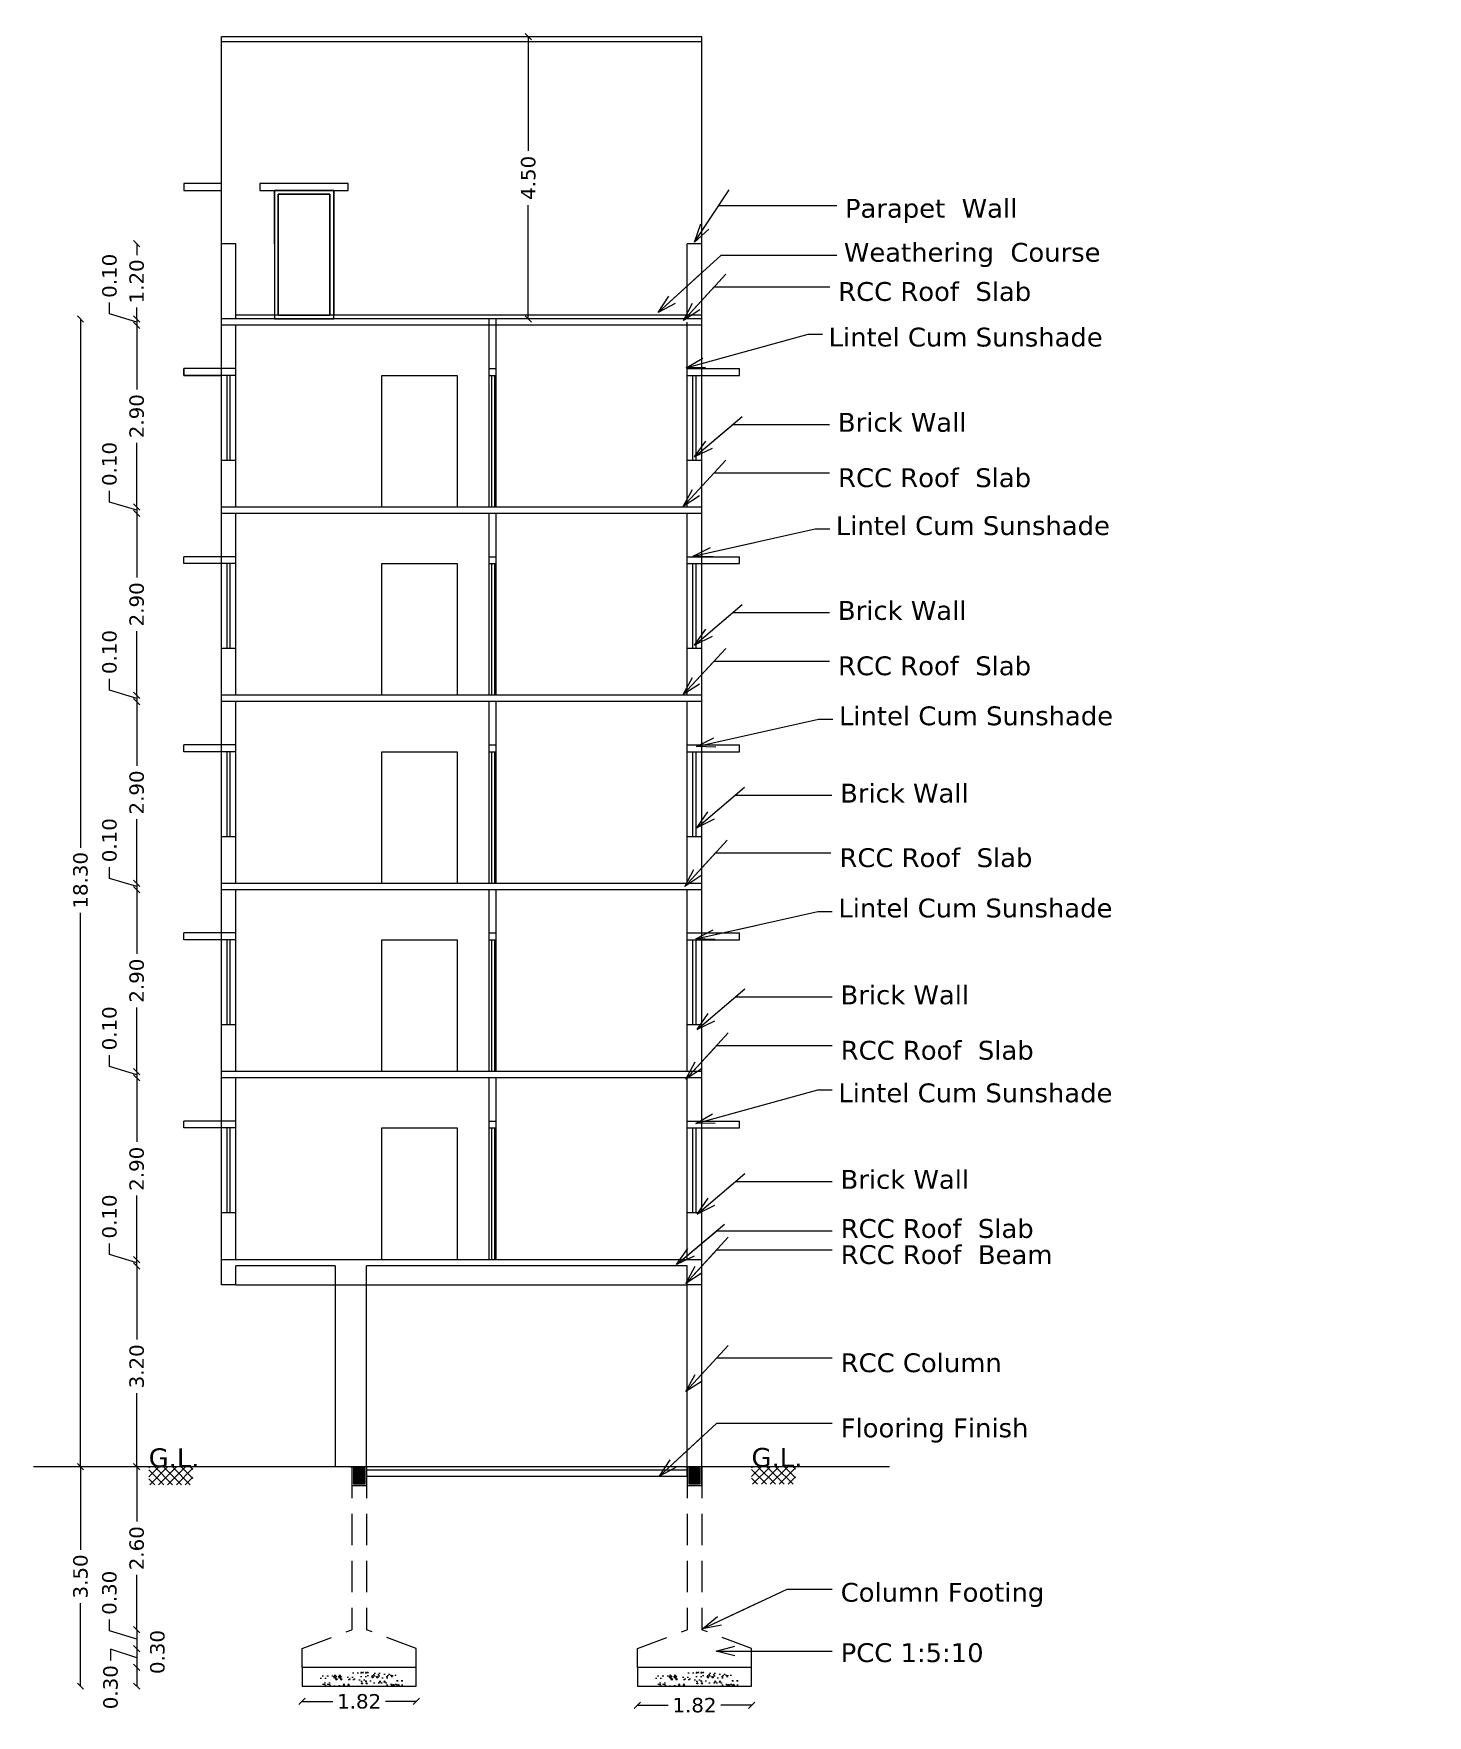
# Model space of a CAD drawing. Header units: metres. Extents: x 1161 to 1456, y 119 to 208.
# Drawn here: x 1336.86 to 1359.08, y 163.48 to 190.3 of the extents above; entities that cross this region are included whole.
import ezdxf

# ---------------------------------------------------------------- set-up
doc = ezdxf.new("R2010")
doc.units = ezdxf.units.M
doc.header["$MEASUREMENT"] = 0
doc.header["$PDMODE"] = 1
doc.header["$PDSIZE"] = -5
doc.linetypes.add('DASHED', pattern=[0.75, 0.5, -0.25])
doc.layers.add('HAT', color=9, linetype='Continuous', lineweight=15)
doc.styles.get("Standard").update_dxf_attribs({"font": 'verdana.ttf'})
doc.dimstyles.new('app', dxfattribs={"dimtxt": 0.23, "dimasz": 0.1, "dimexe": 0.18, "dimexo": 0.0625, "dimgap": 0.09, "dimtad": 0, "dimzin": 0, "dimdsep": 46, "dimtxsty": 'Standard', "dimblk": 'OBLIQUE', "dimcen": 0.09, "dimse1": 1, "dimse2": 1, "dimclrd": 8, "dimclre": 8, "dimclrt": 6, "dimadec": 0, "dimazin": 0, "dimtfac": 1, "dimtofl": 0, "dimtmove": 0, "dimatfit": 3, "dimfxl": 0, "dimtolj": 1, "dimtzin": 0, "dimarcsym": 0})

# ---------------------------------------------------------------- blocks, each defined once
blk = doc.blocks.new('_Oblique')
at = {"layer": 'HAT', "color": 0, "linetype": 'Continuous', "lineweight": -2}
blk.add_line((-0.5, -0.5), (0.5, 0.5), dxfattribs=at)
blk = doc.blocks.new('A$C52DA3787')
for p, q in [((-0.121, 1.534), (-0.666, 1.534)), ((-0.147, 1.508), (-0.666, 1.508)), ((-0.147, 1.508), (-0.147, 0.099)), ((-0.121, 1.534), (-0.121, 0.099)), ((-0.76, 0.976), (-0.76, 0.785)), ((-0.734, 0.976), (-0.734, 0.759)), ((-0.76, 0.785), (-1.211, 0.785)), ((-0.734, 0.759), (-1.211, 0.759)), ((0.328, 0.125), (-0.147, 0.125)), ((0.328, 0.099), (-0.147, 0.099)), ((0.292, 0.035), (0.292, -0.994)), ((0.318, 0.035), (0.318, -0.994)), ((1.956, -0.992), (1.956, -0.784)), ((1.982, -0.992), (1.982, -0.797)), ((0.172, -1.02), (0.39, -1.02)), ((1.837, -1.02), (2.055, -1.02)), ((-1.073, -2.124), (-1.477, -2.124)), ((-1.073, -2.15), (-1.477, -2.15)), ((-0.451, -2.173), (0.23, -2.173)), ((-0.451, -2.198), (0.23, -2.198)), ((-1.073, -2.909), (-1.567, -2.909)), ((-1.073, -2.935), (-1.567, -2.935)), ((-0.451, -2.972), (0.23, -2.972)), ((-0.451, -2.998), (0.23, -2.998))]:
    blk.add_line(p, q)
at = {"ltscale": 10}
for p, q in [((-1.356, 0.976), (-1.356, 0.593)), ((-0.886, 1.008), (-1.067, -1.02)), ((-0.861, 0.998), (-1.041, -1.02)), ((-0.624, 0.998), (-0.444, -1.02)), ((-0.599, 1.008), (-0.417, -1.02)), ((0, 0.185), (0, 0)), ((0.307, 0.185), (0.249, 0.069)), ((0.249, 0.069), (2.115, -0.864)), ((0.307, 0.185), (2.173, -0.748)), ((-1.356, -1.02), (-1.356, -0.242)), ((0, -1.02), (0, -0.835)), ((2.358, -0.871), (2.358, -0.671)), ((2.828, -1.02), (-4.429, -1.02)), ((2.358, -1.02), (2.358, -1.12)), ((-1.073, -1.923), (-1.073, -3.167)), ((-0.451, -1.923), (-1.073, -1.923)), ((-0.451, -1.923), (-0.451, -3.167)), ((0.23, -3.167), (0.23, -1.923)), ((0.23, -1.923), (2.096, -1.923)), ((2.096, -1.923), (2.096, -3.167)), ((-0.451, -3.167), (-1.073, -3.167)), ((2.096, -3.167), (0.23, -3.167))]:
    blk.add_line(p, q, dxfattribs=at)
for radius in [0.337, 0.311]:
    blk.add_circle((-0.742, 1.313), radius, dxfattribs=at)
blk.add_arc((-0.666, 1.521), 0.013, 90, 270)
for centre in [(0.303, -1.069), (1.967, -1.069)]:
    blk.add_arc(centre, 0.0765, 40.5596, 139.4404, dxfattribs=at)
at = {"ltscale": 10, "xscale": 0.1, "yscale": 0.1, "zscale": 0.1}
for p, rotation in [((-1.356, 0.976), 90), ((0, 0.185), 90), ((2.358, -0.871), 270), ((-1.356, -1.02), 270), ((0, -1.02), 270), ((2.358, -1.02), 90)]:
    blk.add_blockref('_Oblique', p, dxfattribs=dict(at, rotation=rotation))
for s, p in [('Heat water tank', (-2.641, 1.36)), ('Solar pannel', (0.966, -0.159)), ('Open terrace floor level', (-4.537, -0.912)), ('Side  elevation', (-1.102, -1.626)), ('Solar pannel', (0.601, -2.68)), ('%%USOLAR WATER HEATER', (-1.909, -3.682))]:
    blk.add_text(s, height=0.19437).set_placement(p)
at = {"ltscale": 10, "char_height": 0.23, "attachment_point": 5, "rotation": 90}
for s, insert in [('\\A1;1.80', (-1.356, 0.175)), ('\\A1;1.22', (0, -0.417)), ('\\A1;.15', (2.358, -0.353))]:
    blk.add_mtext(s, dxfattribs=dict(at, insert=insert))
blk = doc.blocks.new('*D82')
at = {"color": 8, "lineweight": -2}
for p, q in [((1341.142, 163.706), (1341.635, 163.706)), ((1342.962, 163.706), (1342.47, 163.706))]:
    blk.add_line(p, q, dxfattribs=at)
at = {"layer": 'DEFPOINTS', "color": 0}
for p in [(1341.142, 163.949), (1342.962, 163.949), (1342.962, 163.706)]:
    blk.add_point(p, dxfattribs=at)
at = {"color": 8, "lineweight": -2, "xscale": 0.1, "yscale": 0.1, "zscale": 0.1, "rotation": 180}
blk.add_blockref('_Oblique', (1341.142, 163.706), dxfattribs=at)
at = {"color": 8, "lineweight": -2, "xscale": 0.1, "yscale": 0.1, "zscale": 0.1}
blk.add_blockref('_Oblique', (1342.962, 163.706), dxfattribs=at)
at = {"color": 6, "insert": (1342.052, 163.706), "char_height": 0.23, "attachment_point": 5}
blk.add_mtext('\\A1;1.82', dxfattribs=at)
blk = doc.blocks.new('*D52')
at = {"color": 8, "lineweight": -2}
for p, q in [((1338.073, 185.829), (1338.073, 186.009)), ((1338.507, 185.699), (1338.073, 185.829)), ((1338.507, 185.749), (1338.507, 185.849)), ((1338.507, 185.749), (1338.507, 185.649)), ((1338.507, 185.649), (1338.507, 185.549))]:
    blk.add_line(p, q, dxfattribs=at)
at = {"layer": 'DEFPOINTS', "color": 0}
for p in [(1338.507, 185.649), (1339.857, 185.749), (1339.857, 185.649)]:
    blk.add_point(p, dxfattribs=at)
at = {"color": 8, "lineweight": -2, "xscale": 0.1, "yscale": 0.1, "zscale": 0.1}
for p, rotation in [((1338.507, 185.749), 270), ((1338.507, 185.649), 90)]:
    blk.add_blockref('_Oblique', p, dxfattribs=dict(at, rotation=rotation))
at = {"color": 6, "insert": (1338.073, 186.437), "char_height": 0.23, "attachment_point": 5, "rotation": 90}
blk.add_mtext('\\A1;0.10', dxfattribs=at)
blk = doc.blocks.new('*D83')
at = {"color": 8, "lineweight": -2}
for p, q in [((1338.507, 185.649), (1338.507, 184.625)), ((1338.507, 182.749), (1338.507, 183.772))]:
    blk.add_line(p, q, dxfattribs=at)
at = {"layer": 'DEFPOINTS', "color": 0}
for p in [(1339.857, 185.649), (1338.507, 182.749), (1339.857, 182.749)]:
    blk.add_point(p, dxfattribs=at)
at = {"color": 8, "lineweight": -2, "xscale": 0.1, "yscale": 0.1, "zscale": 0.1}
for p, rotation in [((1338.507, 185.649), 90), ((1338.507, 182.749), 270)]:
    blk.add_blockref('_Oblique', p, dxfattribs=dict(at, rotation=rotation))
at = {"color": 6, "insert": (1338.507, 184.199), "char_height": 0.23, "attachment_point": 5, "rotation": 90}
blk.add_mtext('\\A1;2.90', dxfattribs=at)
blk = doc.blocks.new('*D84')
at = {"color": 8, "lineweight": -2}
for p, q in [((1338.073, 182.829), (1338.073, 183.009)), ((1338.507, 182.699), (1338.073, 182.829)), ((1338.507, 182.749), (1338.507, 182.849)), ((1338.507, 182.749), (1338.507, 182.649)), ((1338.507, 182.649), (1338.507, 182.549))]:
    blk.add_line(p, q, dxfattribs=at)
at = {"layer": 'DEFPOINTS', "color": 0}
for p in [(1338.507, 182.649), (1339.857, 182.749), (1339.857, 182.649)]:
    blk.add_point(p, dxfattribs=at)
at = {"color": 8, "lineweight": -2, "xscale": 0.1, "yscale": 0.1, "zscale": 0.1}
for p, rotation in [((1338.507, 182.749), 270), ((1338.507, 182.649), 90)]:
    blk.add_blockref('_Oblique', p, dxfattribs=dict(at, rotation=rotation))
at = {"color": 6, "insert": (1338.073, 183.437), "char_height": 0.23, "attachment_point": 5, "rotation": 90}
blk.add_mtext('\\A1;0.10', dxfattribs=at)
blk = doc.blocks.new('*D85')
at = {"color": 8, "lineweight": -2}
for p, q in [((1338.507, 182.649), (1338.507, 181.625)), ((1338.507, 179.749), (1338.507, 180.773))]:
    blk.add_line(p, q, dxfattribs=at)
at = {"layer": 'DEFPOINTS', "color": 0}
for p in [(1339.857, 182.649), (1338.507, 179.749), (1339.857, 179.749)]:
    blk.add_point(p, dxfattribs=at)
at = {"color": 8, "lineweight": -2, "xscale": 0.1, "yscale": 0.1, "zscale": 0.1}
for p, rotation in [((1338.507, 182.649), 90), ((1338.507, 179.749), 270)]:
    blk.add_blockref('_Oblique', p, dxfattribs=dict(at, rotation=rotation))
at = {"color": 6, "insert": (1338.507, 181.199), "char_height": 0.23, "attachment_point": 5, "rotation": 90}
blk.add_mtext('\\A1;2.90', dxfattribs=at)
blk = doc.blocks.new('*D86')
at = {"color": 8, "lineweight": -2}
for p, q in [((1338.073, 179.83), (1338.073, 180.01)), ((1338.507, 179.699), (1338.073, 179.83)), ((1338.507, 179.749), (1338.507, 179.849)), ((1338.507, 179.749), (1338.507, 179.649)), ((1338.507, 179.649), (1338.507, 179.549))]:
    blk.add_line(p, q, dxfattribs=at)
at = {"layer": 'DEFPOINTS', "color": 0}
for p in [(1339.857, 179.749), (1338.507, 179.649), (1339.857, 179.649)]:
    blk.add_point(p, dxfattribs=at)
at = {"color": 8, "lineweight": -2, "xscale": 0.1, "yscale": 0.1, "zscale": 0.1}
for p, rotation in [((1338.507, 179.749), 270), ((1338.507, 179.649), 90)]:
    blk.add_blockref('_Oblique', p, dxfattribs=dict(at, rotation=rotation))
at = {"color": 6, "insert": (1338.073, 180.438), "char_height": 0.23, "attachment_point": 5, "rotation": 90}
blk.add_mtext('\\A1;0.10', dxfattribs=at)
blk = doc.blocks.new('*D87')
at = {"color": 8, "lineweight": -2}
for p, q in [((1338.507, 179.649), (1338.507, 178.626)), ((1338.507, 176.749), (1338.507, 177.773))]:
    blk.add_line(p, q, dxfattribs=at)
at = {"layer": 'DEFPOINTS', "color": 0}
for p in [(1339.857, 179.649), (1338.507, 176.749), (1339.857, 176.749)]:
    blk.add_point(p, dxfattribs=at)
at = {"color": 8, "lineweight": -2, "xscale": 0.1, "yscale": 0.1, "zscale": 0.1}
for p, rotation in [((1338.507, 179.649), 90), ((1338.507, 176.749), 270)]:
    blk.add_blockref('_Oblique', p, dxfattribs=dict(at, rotation=rotation))
at = {"color": 6, "insert": (1338.507, 178.199), "char_height": 0.23, "attachment_point": 5, "rotation": 90}
blk.add_mtext('\\A1;2.90', dxfattribs=at)
blk = doc.blocks.new('*D88')
at = {"color": 8, "lineweight": -2}
for p, q in [((1338.073, 176.83), (1338.073, 177.01)), ((1338.507, 176.699), (1338.073, 176.83)), ((1338.507, 176.749), (1338.507, 176.849)), ((1338.507, 176.749), (1338.507, 176.649)), ((1338.507, 176.649), (1338.507, 176.549))]:
    blk.add_line(p, q, dxfattribs=at)
at = {"layer": 'DEFPOINTS', "color": 0}
for p in [(1339.857, 176.749), (1338.507, 176.649), (1339.857, 176.649)]:
    blk.add_point(p, dxfattribs=at)
at = {"color": 8, "lineweight": -2, "xscale": 0.1, "yscale": 0.1, "zscale": 0.1}
for p, rotation in [((1338.507, 176.749), 270), ((1338.507, 176.649), 90)]:
    blk.add_blockref('_Oblique', p, dxfattribs=dict(at, rotation=rotation))
at = {"color": 6, "insert": (1338.073, 177.438), "char_height": 0.23, "attachment_point": 5, "rotation": 90}
blk.add_mtext('\\A1;0.10', dxfattribs=at)
blk = doc.blocks.new('*D89')
at = {"color": 8, "lineweight": -2}
for p, q in [((1338.507, 176.649), (1338.507, 175.626)), ((1338.507, 173.749), (1338.507, 174.773))]:
    blk.add_line(p, q, dxfattribs=at)
at = {"layer": 'DEFPOINTS', "color": 0}
for p in [(1339.857, 176.649), (1338.507, 173.749), (1339.857, 173.749)]:
    blk.add_point(p, dxfattribs=at)
at = {"color": 8, "lineweight": -2, "xscale": 0.1, "yscale": 0.1, "zscale": 0.1}
for p, rotation in [((1338.507, 176.649), 90), ((1338.507, 173.749), 270)]:
    blk.add_blockref('_Oblique', p, dxfattribs=dict(at, rotation=rotation))
at = {"color": 6, "insert": (1338.507, 175.199), "char_height": 0.23, "attachment_point": 5, "rotation": 90}
blk.add_mtext('\\A1;2.90', dxfattribs=at)
blk = doc.blocks.new('*D90')
at = {"color": 8, "lineweight": -2}
for p, q in [((1338.073, 173.83), (1338.073, 174.01)), ((1338.507, 173.699), (1338.073, 173.83)), ((1338.507, 173.749), (1338.507, 173.849)), ((1338.507, 173.749), (1338.507, 173.649)), ((1338.507, 173.649), (1338.507, 173.549))]:
    blk.add_line(p, q, dxfattribs=at)
at = {"layer": 'DEFPOINTS', "color": 0}
for p in [(1338.507, 173.649), (1339.857, 173.749), (1339.857, 173.649)]:
    blk.add_point(p, dxfattribs=at)
at = {"color": 8, "lineweight": -2, "xscale": 0.1, "yscale": 0.1, "zscale": 0.1}
for p, rotation in [((1338.507, 173.749), 270), ((1338.507, 173.649), 90)]:
    blk.add_blockref('_Oblique', p, dxfattribs=dict(at, rotation=rotation))
at = {"color": 6, "insert": (1338.073, 174.438), "char_height": 0.23, "attachment_point": 5, "rotation": 90}
blk.add_mtext('\\A1;0.10', dxfattribs=at)
blk = doc.blocks.new('*D91')
at = {"color": 8, "lineweight": -2}
for p, q in [((1338.507, 173.649), (1338.507, 172.626)), ((1338.507, 170.749), (1338.507, 171.773))]:
    blk.add_line(p, q, dxfattribs=at)
at = {"layer": 'DEFPOINTS', "color": 0}
for p in [(1339.857, 173.649), (1338.507, 170.749), (1339.857, 170.749)]:
    blk.add_point(p, dxfattribs=at)
at = {"color": 8, "lineweight": -2, "xscale": 0.1, "yscale": 0.1, "zscale": 0.1}
for p, rotation in [((1338.507, 173.649), 90), ((1338.507, 170.749), 270)]:
    blk.add_blockref('_Oblique', p, dxfattribs=dict(at, rotation=rotation))
at = {"color": 6, "insert": (1338.507, 172.199), "char_height": 0.23, "attachment_point": 5, "rotation": 90}
blk.add_mtext('\\A1;2.90', dxfattribs=at)
blk = doc.blocks.new('*D92')
at = {"color": 8, "lineweight": -2}
for p, q in [((1338.073, 170.83), (1338.073, 171.01)), ((1338.507, 170.699), (1338.073, 170.83)), ((1338.507, 170.749), (1338.507, 170.849)), ((1338.507, 170.649), (1338.507, 170.749)), ((1338.507, 170.649), (1338.507, 170.549))]:
    blk.add_line(p, q, dxfattribs=at)
at = {"layer": 'DEFPOINTS', "color": 0}
for p in [(1338.507, 170.749), (1340.087, 170.749), (1340.087, 170.649)]:
    blk.add_point(p, dxfattribs=at)
at = {"color": 8, "lineweight": -2, "xscale": 0.1, "yscale": 0.1, "zscale": 0.1}
for p, rotation in [((1338.507, 170.749), 270), ((1338.507, 170.649), 90)]:
    blk.add_blockref('_Oblique', p, dxfattribs=dict(at, rotation=rotation))
at = {"color": 6, "insert": (1338.073, 171.438), "char_height": 0.23, "attachment_point": 5, "rotation": 90}
blk.add_mtext('\\A1;0.10', dxfattribs=at)
blk = doc.blocks.new('*D93')
at = {"color": 8, "lineweight": -2}
for p, q in [((1338.507, 170.649), (1338.507, 169.475)), ((1338.507, 167.449), (1338.507, 168.623))]:
    blk.add_line(p, q, dxfattribs=at)
at = {"layer": 'DEFPOINTS', "color": 0}
for p in [(1339.857, 170.649), (1338.507, 167.449), (1341.937, 167.449)]:
    blk.add_point(p, dxfattribs=at)
at = {"color": 8, "lineweight": -2, "xscale": 0.1, "yscale": 0.1, "zscale": 0.1}
for p, rotation in [((1338.507, 170.649), 90), ((1338.507, 167.449), 270)]:
    blk.add_blockref('_Oblique', p, dxfattribs=dict(at, rotation=rotation))
at = {"color": 6, "insert": (1338.507, 169.049), "char_height": 0.23, "attachment_point": 5, "rotation": 90}
blk.add_mtext('\\A1;3.20', dxfattribs=at)
blk = doc.blocks.new('*D94')
at = {"color": 8, "lineweight": -2}
for p, q in [((1338.507, 167.449), (1338.507, 166.576)), ((1338.507, 164.849), (1338.507, 165.723))]:
    blk.add_line(p, q, dxfattribs=at)
at = {"layer": 'DEFPOINTS', "color": 0}
for p in [(1338.507, 167.449), (1339.857, 167.449), (1339.857, 164.849)]:
    blk.add_point(p, dxfattribs=at)
at = {"color": 8, "lineweight": -2, "xscale": 0.1, "yscale": 0.1, "zscale": 0.1}
for p, rotation in [((1338.507, 167.449), 90), ((1338.507, 164.849), 270)]:
    blk.add_blockref('_Oblique', p, dxfattribs=dict(at, rotation=rotation))
at = {"color": 6, "insert": (1338.507, 166.149), "char_height": 0.23, "attachment_point": 5, "rotation": 90}
blk.add_mtext('\\A1;2.60', dxfattribs=at)
blk = doc.blocks.new('*D95')
at = {"color": 8, "lineweight": -2}
for p, q in [((1338.072, 164.83), (1338.072, 165.01)), ((1338.507, 164.699), (1338.072, 164.83)), ((1338.507, 164.849), (1338.507, 164.549))]:
    blk.add_line(p, q, dxfattribs=at)
at = {"layer": 'DEFPOINTS', "color": 0}
for p in [(1339.857, 164.849), (1338.507, 164.549), (1339.062, 164.549)]:
    blk.add_point(p, dxfattribs=at)
at = {"color": 8, "lineweight": -2, "xscale": 0.1, "yscale": 0.1, "zscale": 0.1}
for p, rotation in [((1338.507, 164.849), 90), ((1338.507, 164.549), 270)]:
    blk.add_blockref('_Oblique', p, dxfattribs=dict(at, rotation=rotation))
at = {"color": 6, "insert": (1338.072, 165.438), "char_height": 0.23, "attachment_point": 5, "rotation": 90}
blk.add_mtext('\\A1;0.30', dxfattribs=at)
blk = doc.blocks.new('*D96')
at = {"color": 8, "lineweight": -2}
for p, q in [((1338.507, 164.399), (1338.09, 164.541)), ((1338.09, 164.541), (1338.09, 164.361)), ((1338.507, 164.549), (1338.507, 164.249))]:
    blk.add_line(p, q, dxfattribs=at)
at = {"layer": 'DEFPOINTS', "color": 0}
for p in [(1339.062, 164.549), (1338.507, 164.249), (1339.062, 164.249)]:
    blk.add_point(p, dxfattribs=at)
at = {"color": 8, "lineweight": -2, "xscale": 0.1, "yscale": 0.1, "zscale": 0.1}
for p, rotation in [((1338.507, 164.549), 90), ((1338.507, 164.249), 270)]:
    blk.add_blockref('_Oblique', p, dxfattribs=dict(at, rotation=rotation))
at = {"color": 6, "insert": (1338.09, 163.933), "char_height": 0.23, "attachment_point": 5, "rotation": 90}
blk.add_mtext('\\A1;0.30', dxfattribs=at)
blk = doc.blocks.new('*D97')
at = {"color": 8, "lineweight": -2}
blk.add_line((1338.507, 164.249), (1338.507, 163.949), dxfattribs=at)
at = {"layer": 'DEFPOINTS', "color": 0}
for p in [(1339.062, 164.249), (1338.507, 163.949), (1339.062, 163.949)]:
    blk.add_point(p, dxfattribs=at)
at = {"color": 8, "lineweight": -2, "xscale": 0.1, "yscale": 0.1, "zscale": 0.1}
for p, rotation in [((1338.507, 164.249), 90), ((1338.507, 163.949), 270)]:
    blk.add_blockref('_Oblique', p, dxfattribs=dict(at, rotation=rotation))
at = {"color": 6, "insert": (1338.837, 164.494), "char_height": 0.23, "attachment_point": 5, "rotation": 90}
blk.add_mtext('\\A1;0.30', dxfattribs=at)
blk = doc.blocks.new('*D98')
at = {"color": 8, "lineweight": -2}
for p, q in [((1337.611, 167.449), (1337.611, 166.125)), ((1337.611, 163.949), (1337.611, 165.273))]:
    blk.add_line(p, q, dxfattribs=at)
at = {"layer": 'DEFPOINTS', "color": 0}
for p in [(1337.611, 167.449), (1339.062, 167.449), (1339.062, 163.949)]:
    blk.add_point(p, dxfattribs=at)
at = {"color": 8, "lineweight": -2, "xscale": 0.1, "yscale": 0.1, "zscale": 0.1}
for p, rotation in [((1337.611, 167.449), 90), ((1337.611, 163.949), 270)]:
    blk.add_blockref('_Oblique', p, dxfattribs=dict(at, rotation=rotation))
at = {"color": 6, "insert": (1337.611, 165.699), "char_height": 0.23, "attachment_point": 5, "rotation": 90}
blk.add_mtext('\\A1;3.50', dxfattribs=at)
blk = doc.blocks.new('*D99')
at = {"color": 8, "lineweight": -2}
for p, q in [((1346.487, 163.645), (1346.98, 163.645)), ((1348.307, 163.645), (1347.815, 163.645))]:
    blk.add_line(p, q, dxfattribs=at)
at = {"layer": 'DEFPOINTS', "color": 0}
for p in [(1346.487, 163.949), (1348.307, 163.949), (1348.307, 163.645)]:
    blk.add_point(p, dxfattribs=at)
at = {"color": 8, "lineweight": -2, "xscale": 0.1, "yscale": 0.1, "zscale": 0.1, "rotation": 180}
blk.add_blockref('_Oblique', (1346.487, 163.645), dxfattribs=at)
at = {"color": 8, "lineweight": -2, "xscale": 0.1, "yscale": 0.1, "zscale": 0.1}
blk.add_blockref('_Oblique', (1348.307, 163.645), dxfattribs=at)
at = {"color": 6, "insert": (1347.397, 163.645), "char_height": 0.23, "attachment_point": 5}
blk.add_mtext('\\A1;1.82', dxfattribs=at)
blk = doc.blocks.new('*D100')
at = {"color": 8, "lineweight": -2}
for p, q in [((1337.611, 185.749), (1337.611, 177.317)), ((1337.611, 167.449), (1337.611, 176.281))]:
    blk.add_line(p, q, dxfattribs=at)
at = {"layer": 'DEFPOINTS', "color": 0}
for p in [(1337.611, 185.749), (1339.857, 185.749), (1339.857, 167.449)]:
    blk.add_point(p, dxfattribs=at)
at = {"color": 8, "lineweight": -2, "xscale": 0.1, "yscale": 0.1, "zscale": 0.1}
for p, rotation in [((1337.611, 185.749), 90), ((1337.611, 167.449), 270)]:
    blk.add_blockref('_Oblique', p, dxfattribs=dict(at, rotation=rotation))
at = {"color": 6, "insert": (1337.611, 176.799), "char_height": 0.23, "attachment_point": 5, "rotation": 90}
blk.add_mtext('\\A1;18.30', dxfattribs=at)
blk = doc.blocks.new('*D101')
at = {"color": 8, "lineweight": -2}
for p, q in [((1338.507, 186.949), (1338.507, 186.766)), ((1338.507, 185.749), (1338.507, 185.931))]:
    blk.add_line(p, q, dxfattribs=at)
at = {"layer": 'DEFPOINTS', "color": 0}
for p in [(1338.507, 186.949), (1347.282, 186.949), (1339.857, 185.749)]:
    blk.add_point(p, dxfattribs=at)
at = {"color": 8, "lineweight": -2, "xscale": 0.1, "yscale": 0.1, "zscale": 0.1}
for p, rotation in [((1338.507, 186.949), 90), ((1338.507, 185.749), 270)]:
    blk.add_blockref('_Oblique', p, dxfattribs=dict(at, rotation=rotation))
at = {"color": 6, "insert": (1338.507, 186.349), "char_height": 0.23, "attachment_point": 5, "rotation": 90}
blk.add_mtext('\\A1;1.20', dxfattribs=at)
blk = doc.blocks.new('*D102')
at = {"color": 8, "lineweight": -2}
for p, q in [((1344.748, 190.249), (1344.748, 188.431)), ((1344.748, 185.749), (1344.748, 187.566))]:
    blk.add_line(p, q, dxfattribs=at)
at = {"layer": 'DEFPOINTS', "color": 0}
for p in [(1344.748, 190.249), (1344.748, 190.249), (1344.748, 185.749)]:
    blk.add_point(p, dxfattribs=at)
at = {"color": 8, "lineweight": -2, "xscale": 0.1, "yscale": 0.1, "zscale": 0.1}
for p, rotation in [((1344.748, 190.249), 90), ((1344.748, 185.749), 270)]:
    blk.add_blockref('_Oblique', p, dxfattribs=dict(at, rotation=rotation))
at = {"color": 6, "insert": (1344.748, 187.999), "char_height": 0.23, "attachment_point": 5, "rotation": 90}
blk.add_mtext('\\A1;4.50', dxfattribs=at)

msp = doc.modelspace()

# ---------------------------------------------------------------- hatches: boundary and pattern name
h = msp.add_hatch()
h.set_pattern_fill('ANSI37', color=256, scale=0.8, style=0)
h.set_pattern_definition([(45, (1283.7419, 130.14945), (-0.07071068, 0.07071068), []), (135, (1283.7419, 130.14945), (-0.07071068, -0.07071068), [])])
h.paths.add_polyline_path([(1339.4007, 167.4411), (1338.6991, 167.4411), (1338.6991, 167.1619), (1339.4007, 167.1619)])
for points in [[(1342.1377, 167.4242), (1341.9623, 167.4242), (1341.9623, 167.1742), (1342.1377, 167.1742)], [(1347.4828, 167.4242), (1347.3075, 167.4242), (1347.3075, 167.1742), (1347.4828, 167.1742)]]:
    msp.add_hatch(color=256).paths.add_polyline_path(points)
h = msp.add_hatch()
h.set_pattern_fill('ANSI37', color=256, scale=0.8, style=0)
h.set_pattern_definition([(45, (1293.35024, 130.15602), (-0.07071068, 0.07071068), []), (135, (1293.35024, 130.15602), (-0.07071068, -0.07071068), [])])
h.paths.add_polyline_path([(1349.009, 167.4477), (1348.3075, 167.4477), (1348.3075, 167.1684), (1349.009, 167.1684)])
h = msp.add_hatch()
h.set_pattern_fill('AR-CONC', color=256, scale=0.04, style=0)
h.set_pattern_definition([(130, (1401.87568, 119.1871), (-0.2869041, -0.02510085), [0.03, -0.33]), (185, (1401.87568, 119.1871), (0.0555005, 0.3008769), [0.024, -0.264]), (79.5486, (1401.85177, 119.185), (-0.2314038, 0.2757758), [0.0254961, -0.2804568]), (133.8158, (1401.87568, 119.2671), (-0.4268964, -0.0662076), [0.045, -0.495]), (83.3644, (1401.8401, 119.26157), (-0.373865, 0.3896471), [0.038244, -0.4206852]), (188.8158, (1401.8757, 119.2671), (-0.3738648, 0.3896474), [0.036, -0.396]), (159, (1401.83568, 119.2471), (-0.2387628, -0.16104756), [0.03, -0.33]), (214, (1401.83568, 119.2471), (-0.0973261, 0.29006), [0.024, -0.264]), (108.5486, (1401.81578, 119.23367), (-0.3360891, 0.1290122), [0.0254961, -0.2804568]), (142.5, (1401.87568, 119.18709), (-0.00486394, 0.13315754), [0, -0.2608, 0, -0.268, 0, -0.265]), (172.5, (1401.87568, 119.18709), (-0.10522781, 0.15776468), [0, -0.1528, 0, -0.2548, 0, -0.101]), (212.5, (1401.96488, 119.18709), (-0.21352897, -0.00902195), [0, -0.1, 0, -0.312, 0, -0.414]), (222.5, (1402.00488, 119.1871), (-0.23327447, 0.040042), [0, -0.13, 0, -0.2072, 0, -0.294])])
h.paths.add_polyline_path([(1341.4423, 164.1792), (1341.4423, 163.9492), (1342.6623, 163.9492), (1342.6623, 164.1792)])
h = msp.add_hatch()
h.set_pattern_fill('AR-CONC', color=256, scale=0.04, style=0)
h.set_pattern_definition([(130, (1401.95068, 119.1871), (-0.2869041, -0.02510085), [0.03, -0.33]), (185, (1401.95068, 119.1871), (0.0555005, 0.3008769), [0.024, -0.264]), (79.5486, (1401.92677, 119.185), (-0.2314038, 0.2757758), [0.0254961, -0.2804568]), (133.8158, (1401.95068, 119.2671), (-0.4268964, -0.0662076), [0.045, -0.495]), (83.3644, (1401.9151, 119.26157), (-0.373865, 0.3896471), [0.038244, -0.4206852]), (188.8158, (1401.9507, 119.2671), (-0.3738648, 0.3896474), [0.036, -0.396]), (159, (1401.91068, 119.2471), (-0.2387628, -0.16104756), [0.03, -0.33]), (214, (1401.91068, 119.2471), (-0.0973261, 0.29006), [0.024, -0.264]), (108.5486, (1401.89078, 119.23367), (-0.3360891, 0.1290122), [0.0254961, -0.2804568]), (142.5, (1401.95068, 119.18709), (-0.00486394, 0.13315754), [0, -0.2608, 0, -0.268, 0, -0.265]), (172.5, (1401.95068, 119.18709), (-0.10522781, 0.15776468), [0, -0.1528, 0, -0.2548, 0, -0.101]), (212.5, (1402.03988, 119.18709), (-0.21352897, -0.00902195), [0, -0.1, 0, -0.312, 0, -0.414]), (222.5, (1402.07988, 119.1871), (-0.23327447, 0.040042), [0, -0.13, 0, -0.2072, 0, -0.294])])
h.paths.add_polyline_path([(1341.5173, 164.1792), (1341.5173, 163.9492), (1342.7373, 163.9492), (1342.7373, 164.1792)])
h = msp.add_hatch()
h.set_pattern_fill('AR-CONC', color=256, scale=0.04, style=0)
h.set_pattern_definition([(130, (1407.2208, 119.1871), (-0.2869041, -0.02510085), [0.03, -0.33]), (185, (1407.2208, 119.1871), (0.0555005, 0.3008769), [0.024, -0.264]), (79.5486, (1407.1969, 119.185), (-0.2314038, 0.2757758), [0.0254961, -0.2804568]), (133.8158, (1407.2208, 119.2671), (-0.4268964, -0.0662076), [0.045, -0.495]), (83.3644, (1407.18522, 119.26157), (-0.373865, 0.3896471), [0.038244, -0.4206852]), (188.8158, (1407.2208, 119.2671), (-0.3738648, 0.3896474), [0.036, -0.396]), (159, (1407.1808, 119.2471), (-0.2387628, -0.16104756), [0.03, -0.33]), (214, (1407.1808, 119.2471), (-0.0973261, 0.29006), [0.024, -0.264]), (108.5486, (1407.1609, 119.23367), (-0.3360891, 0.1290122), [0.0254961, -0.2804568]), (142.5, (1407.2208, 119.18709), (-0.00486394, 0.13315754), [0, -0.2608, 0, -0.268, 0, -0.265]), (172.5, (1407.2208, 119.18709), (-0.10522781, 0.15776468), [0, -0.1528, 0, -0.2548, 0, -0.101]), (212.5, (1407.31, 119.18709), (-0.21352897, -0.00902195), [0, -0.1, 0, -0.312, 0, -0.414]), (222.5, (1407.35, 119.1871), (-0.23327447, 0.040042), [0, -0.13, 0, -0.2072, 0, -0.294])])
h.paths.add_polyline_path([(1346.7875, 164.1792), (1346.7875, 163.9492), (1348.0075, 163.9492), (1348.0075, 164.1792)])
h = msp.add_hatch()
h.set_pattern_fill('AR-CONC', color=256, scale=0.04, style=0)
h.set_pattern_definition([(130, (1407.2958, 119.1871), (-0.2869041, -0.02510085), [0.03, -0.33]), (185, (1407.2958, 119.1871), (0.0555005, 0.3008769), [0.024, -0.264]), (79.5486, (1407.2719, 119.185), (-0.2314038, 0.2757758), [0.0254961, -0.2804568]), (133.8158, (1407.2958, 119.2671), (-0.4268964, -0.0662076), [0.045, -0.495]), (83.3644, (1407.26022, 119.26157), (-0.373865, 0.3896471), [0.038244, -0.4206852]), (188.8158, (1407.2958, 119.2671), (-0.3738648, 0.3896474), [0.036, -0.396]), (159, (1407.2558, 119.2471), (-0.2387628, -0.16104756), [0.03, -0.33]), (214, (1407.2558, 119.2471), (-0.0973261, 0.29006), [0.024, -0.264]), (108.5486, (1407.2359, 119.23367), (-0.3360891, 0.1290122), [0.0254961, -0.2804568]), (142.5, (1407.2958, 119.18709), (-0.00486394, 0.13315754), [0, -0.2608, 0, -0.268, 0, -0.265]), (172.5, (1407.2958, 119.18709), (-0.10522781, 0.15776468), [0, -0.1528, 0, -0.2548, 0, -0.101]), (212.5, (1407.385, 119.18709), (-0.21352897, -0.00902195), [0, -0.1, 0, -0.312, 0, -0.414]), (222.5, (1407.425, 119.1871), (-0.23327447, 0.040042), [0, -0.13, 0, -0.2072, 0, -0.294])])
h.paths.add_polyline_path([(1346.8625, 164.1792), (1346.8625, 163.9492), (1348.0825, 163.9492), (1348.0825, 164.1792)])

# ---------------------------------------------------------------- linework, layer by layer
for p, q in [((1347.5125, 190.2485), (1339.8573, 190.2485)), ((1339.8573, 170.3492), (1339.8573, 190.2485)), ((1347.5125, 190.1685), (1339.8573, 190.1685)), ((1347.5125, 167.4492), (1347.5125, 190.2485)), ((1340.0873, 186.9485), (1339.8573, 186.9485)), ((1339.8573, 170.3492), (1339.8573, 186.8985)), ((1340.0873, 185.7485), (1340.0873, 186.9485)), ((1347.5125, 186.9485), (1347.2825, 186.9485)), ((1347.2825, 185.7985), (1347.2825, 186.9485)), ((1347.5125, 167.4492), (1347.5125, 186.8985)), ((1347.5125, 185.7485), (1339.8573, 185.7485)), ((1347.5125, 185.6485), (1339.8573, 185.6485)), ((1347.5125, 185.8085), (1340.0873, 185.8085)), ((1340.0873, 182.7485), (1340.0873, 185.6485)), ((1344.1245, 182.7485), (1344.1245, 185.7479)), ((1344.2345, 182.7485), (1344.2345, 185.7479)), ((1347.2825, 182.7485), (1347.2825, 185.6985)), ((1347.5125, 182.7485), (1339.8573, 182.7485)), ((1347.5125, 182.6485), (1339.8573, 182.6485)), ((1340.0873, 179.7492), (1340.0873, 182.6485)), ((1344.1245, 179.7492), (1344.1245, 182.6485)), ((1344.2345, 179.7492), (1344.2345, 182.6485)), ((1347.2825, 179.7492), (1347.2825, 182.6485)), ((1347.5125, 179.7492), (1339.8573, 179.7492)), ((1347.5125, 179.6492), (1339.8573, 179.6492)), ((1340.0873, 176.7492), (1340.0873, 179.6492)), ((1344.1245, 176.7492), (1344.1245, 179.6492)), ((1344.2345, 176.7492), (1344.2345, 179.6492)), ((1347.2825, 176.7492), (1347.2825, 179.6492)), ((1347.5125, 176.7492), (1339.8573, 176.7492)), ((1347.5125, 176.6492), (1339.8573, 176.6492)), ((1340.0873, 173.7492), (1340.0873, 176.6492)), ((1344.1245, 173.7492), (1344.1245, 176.6492)), ((1344.2345, 173.7492), (1344.2345, 176.6492)), ((1347.2825, 173.7492), (1347.2825, 176.6492)), ((1347.5125, 173.7492), (1339.8573, 173.7492)), ((1347.5125, 173.6492), (1339.8573, 173.6492)), ((1340.0873, 170.7492), (1340.0873, 173.6492)), ((1344.1245, 170.7492), (1344.1245, 173.6492)), ((1344.2345, 170.7492), (1344.2345, 173.6492)), ((1347.2825, 170.7492), (1347.2825, 173.6492)), ((1347.5125, 170.7492), (1339.8573, 170.7492)), ((1340.0873, 170.3492), (1340.0873, 170.6492)), ((1341.6694, 170.6492), (1340.0873, 170.6492)), ((1341.6694, 170.6492), (1341.6694, 167.4492)), ((1347.2825, 170.6492), (1342.1673, 170.6492)), ((1342.1673, 167.4492), (1342.1673, 170.6492)), ((1347.2825, 167.2992), (1347.2825, 170.6492)), ((1340.0873, 170.3492), (1339.8573, 170.3492)), ((1347.5125, 170.3492), (1347.2825, 170.3492)), ((1350.5061, 167.4492), (1336.8637, 167.4492)), ((1342.1673, 167.3992), (1347.2825, 167.3992)), ((1342.1673, 167.2992), (1347.2825, 167.2992))]:
    msp.add_line(p, q)
at = {"ltscale": 12}
for p, q in [((1339.8573, 187.9085), (1339.2573, 187.9085)), ((1339.2573, 187.9085), (1339.2573, 187.7985)), ((1339.2573, 187.7985), (1339.8573, 187.7985)), ((1339.8573, 184.9585), (1339.2573, 184.9585)), ((1339.2573, 184.9585), (1339.2573, 184.8485)), ((1340.0873, 184.9583), (1339.2573, 184.9583)), ((1339.2573, 184.8483), (1339.2573, 184.9583)), ((1339.2573, 184.8485), (1339.8573, 184.8485)), ((1340.0873, 184.8483), (1339.2573, 184.8483)), ((1339.9473, 183.4983), (1339.9473, 184.8483)), ((1339.9973, 183.4983), (1339.9973, 184.8483)), ((1344.1245, 184.9583), (1344.2345, 184.9583)), ((1344.1245, 184.8483), (1344.2345, 184.8483)), ((1344.1595, 184.8489), (1344.1595, 182.7485)), ((1344.2095, 184.8489), (1344.2095, 182.7485)), ((1347.2825, 184.9583), (1348.1125, 184.9583)), ((1347.2825, 184.8483), (1348.1125, 184.8483)), ((1347.3725, 183.4983), (1347.3725, 184.8483)), ((1347.4225, 183.4983), (1347.4225, 184.8483)), ((1348.1125, 184.8483), (1348.1125, 184.9583)), ((1339.8573, 183.4983), (1340.0873, 183.4983)), ((1347.2825, 183.4983), (1347.5125, 183.4983)), ((1340.0873, 181.9589), (1339.2573, 181.9589)), ((1339.2573, 181.8489), (1339.2573, 181.9589)), ((1340.0873, 181.8489), (1339.2573, 181.8489)), ((1339.9473, 180.4989), (1339.9473, 181.8489)), ((1339.9973, 180.4989), (1339.9973, 181.8489)), ((1344.1245, 181.9589), (1344.2345, 181.9589)), ((1344.1245, 181.8489), (1344.2345, 181.8489)), ((1344.1595, 181.8496), (1344.1595, 179.7492)), ((1344.2095, 181.8496), (1344.2095, 179.7492)), ((1347.2825, 181.9589), (1348.1125, 181.9589)), ((1347.2825, 181.8489), (1348.1125, 181.8489)), ((1347.3725, 180.4989), (1347.3725, 181.8489)), ((1347.4225, 180.4989), (1347.4225, 181.8489)), ((1348.1125, 181.8489), (1348.1125, 181.9589)), ((1339.8573, 180.4989), (1340.0873, 180.4989)), ((1347.2825, 180.4989), (1347.5125, 180.4989)), ((1340.0873, 178.9596), (1339.2573, 178.9596)), ((1339.2573, 178.8496), (1339.2573, 178.9596)), ((1344.1245, 178.9596), (1344.2345, 178.9596)), ((1347.2825, 178.9596), (1348.1125, 178.9596)), ((1348.1125, 178.8496), (1348.1125, 178.9596)), ((1340.0873, 178.8496), (1339.2573, 178.8496)), ((1339.9473, 177.4996), (1339.9473, 178.8496)), ((1339.9973, 177.4996), (1339.9973, 178.8496)), ((1344.1245, 178.8496), (1344.2345, 178.8496)), ((1344.1595, 178.8496), (1344.1595, 176.7492)), ((1344.2095, 178.8496), (1344.2095, 176.7492)), ((1347.2825, 178.8496), (1348.1125, 178.8496)), ((1347.3725, 177.4996), (1347.3725, 178.8496)), ((1347.4225, 177.4996), (1347.4225, 178.8496)), ((1339.8573, 177.4996), (1340.0873, 177.4996)), ((1347.2825, 177.4996), (1347.5125, 177.4996)), ((1340.0873, 175.9596), (1339.2573, 175.9596)), ((1339.2573, 175.8496), (1339.2573, 175.9596)), ((1344.1245, 175.9596), (1344.2345, 175.9596)), ((1347.2825, 175.9596), (1348.1125, 175.9596)), ((1348.1125, 175.8496), (1348.1125, 175.9596)), ((1340.0873, 175.8496), (1339.2573, 175.8496)), ((1339.9473, 174.4996), (1339.9473, 175.8496)), ((1339.9973, 174.4996), (1339.9973, 175.8496)), ((1344.1245, 175.8496), (1344.2345, 175.8496)), ((1344.1595, 175.8496), (1344.1595, 173.7492)), ((1344.2095, 175.8496), (1344.2095, 173.7492)), ((1347.2825, 175.8496), (1348.1125, 175.8496)), ((1347.3725, 174.4996), (1347.3725, 175.8496)), ((1347.4225, 174.4996), (1347.4225, 175.8496)), ((1339.8573, 174.4996), (1340.0873, 174.4996)), ((1347.2825, 174.4996), (1347.5125, 174.4996)), ((1340.0873, 172.9596), (1339.2573, 172.9596)), ((1339.2573, 172.8496), (1339.2573, 172.9596)), ((1344.1245, 172.9596), (1344.2345, 172.9596)), ((1347.2825, 172.9596), (1348.1125, 172.9596)), ((1348.1125, 172.8496), (1348.1125, 172.9596)), ((1340.0873, 172.8496), (1339.2573, 172.8496)), ((1339.9473, 171.4996), (1339.9473, 172.8496)), ((1339.9973, 171.4996), (1339.9973, 172.8496)), ((1344.1245, 172.8496), (1344.2345, 172.8496)), ((1344.1595, 172.8496), (1344.1595, 170.7492)), ((1344.2095, 172.8496), (1344.2095, 170.7492)), ((1347.2825, 172.8496), (1348.1125, 172.8496)), ((1347.3725, 171.4996), (1347.3725, 172.8496)), ((1347.4225, 171.4996), (1347.4225, 172.8496)), ((1339.8573, 171.4996), (1340.0873, 171.4996)), ((1347.2825, 171.4996), (1347.5125, 171.4996))]:
    msp.add_line(p, q, dxfattribs=at)
at = {"color": 8}
msp.add_line((1340.0873, 170.3492), (1347.2825, 170.3492), dxfattribs=at)
at = {"ltscale": 3}
for p, q in [((1341.9142, 167.4492), (1342.146, 167.4492)), ((1347.2593, 167.4492), (1347.4911, 167.4492))]:
    msp.add_line(p, q, dxfattribs=at)
at = {"linetype": 'DASHED'}
for p, q in [((1341.9373, 167.4492), (1341.9373, 164.8492)), ((1342.1673, 167.4492), (1342.1673, 164.8499)), ((1347.2825, 167.4492), (1347.2825, 164.8492)), ((1347.5125, 167.4492), (1347.5125, 164.8499)), ((1341.1423, 164.5492), (1341.9373, 164.8492)), ((1342.9623, 164.5492), (1342.1673, 164.8499)), ((1346.4875, 164.5492), (1347.2825, 164.8492)), ((1348.3075, 164.5492), (1347.5125, 164.8499)), ((1341.1423, 164.2492), (1341.1423, 164.5492)), ((1342.9623, 164.2492), (1342.9623, 164.5492)), ((1342.9623, 164.2492), (1342.9623, 164.5492)), ((1346.4875, 164.2492), (1346.4875, 164.5492)), ((1348.3075, 164.2492), (1348.3075, 164.5492)), ((1348.3075, 164.2492), (1348.3075, 164.5492))]:
    msp.add_line(p, q, dxfattribs=at)
at = {"ltscale": 12}
for points in [[(1341.8773, 187.9085), (1340.4705, 187.9085), (1340.4705, 187.7985), (1341.8773, 187.7985)], [(1341.6473, 187.7985), (1340.7005, 187.7985), (1340.7005, 185.7485), (1341.6473, 185.7485)], [(1341.5873, 187.7385), (1340.7605, 187.7385), (1340.7605, 185.8085), (1341.5873, 185.8085)], [(1342.4123, 184.8483), (1343.6123, 184.8483), (1343.6123, 182.7483), (1342.4123, 182.7483)], [(1342.4123, 181.8489), (1343.6123, 181.8489), (1343.6123, 179.7489), (1342.4123, 179.7489)], [(1342.4123, 178.8496), (1343.6123, 178.8496), (1343.6123, 176.7496), (1342.4123, 176.7496)], [(1342.4123, 175.8496), (1343.6123, 175.8496), (1343.6123, 173.7496), (1342.4123, 173.7496)], [(1342.4123, 172.8496), (1343.6123, 172.8496), (1343.6123, 170.7496), (1342.4123, 170.7496)]]:
    msp.add_lwpolyline(points, close=True, dxfattribs=at)
for points in [[(1340.7005, 186.9485), (1340.7005, 187.7985), (1341.6473, 187.7985), (1341.6473, 185.8085)], [(1341.6473, 185.8085), (1341.6473, 187.7985), (1340.7005, 187.7985), (1340.7005, 185.7485)], [(1340.7605, 185.8085), (1340.7605, 187.7385), (1341.5873, 187.7385), (1341.5873, 185.8085)], [(1341.5873, 185.8085), (1341.5873, 187.7385), (1340.7605, 187.7385), (1340.7605, 185.8085)]]:
    msp.add_lwpolyline(points, dxfattribs=at)
msp.add_lwpolyline([(1339.8573, 184.8485), (1339.8573, 184.8485), (1339.8573, 184.9585)])
for points in [[(1341.9373, 167.1492), (1342.1673, 167.1492), (1342.1673, 167.4492), (1341.9373, 167.4492)], [(1341.9623, 167.1742), (1342.1409, 167.1742), (1342.1409, 167.4242), (1341.9623, 167.4242)], [(1341.9623, 167.1742), (1342.1409, 167.1742), (1342.1409, 167.4242), (1341.9623, 167.4242)], [(1341.9623, 167.1742), (1342.1409, 167.1742), (1342.1409, 167.4242), (1341.9623, 167.4242)], [(1341.9623, 167.1742), (1342.1409, 167.1742), (1342.1409, 167.4242), (1341.9623, 167.4242)], [(1347.2825, 167.1492), (1347.5125, 167.1492), (1347.5125, 167.4492), (1347.2825, 167.4492)], [(1347.3075, 167.1742), (1347.486, 167.1742), (1347.486, 167.4242), (1347.3075, 167.4242)], [(1347.3075, 167.1742), (1347.486, 167.1742), (1347.486, 167.4242), (1347.3075, 167.4242)], [(1347.3075, 167.1742), (1347.486, 167.1742), (1347.486, 167.4242), (1347.3075, 167.4242)], [(1347.3075, 167.1742), (1347.486, 167.1742), (1347.486, 167.4242), (1347.3075, 167.4242)], [(1342.9623, 164.2492), (1341.1423, 164.2492), (1341.1423, 163.9492), (1342.9623, 163.9492)], [(1348.3075, 164.2492), (1346.4875, 164.2492), (1346.4875, 163.9492), (1348.3075, 163.9492)]]:
    msp.add_lwpolyline(points, close=True)

# ---------------------------------------------------------------- block references
at = {"lineweight": 0, "xscale": 0.9407999999999996, "yscale": 0.9407999999999996, "zscale": 0.9407999999999996}
msp.add_blockref('A$C52DA3787', (1361.7151, 163.3978), dxfattribs=at)

# ---------------------------------------------------------------- texts
for s, p in [('Parapet  Wall', (1349.796, 187.3643)), ('Weathering  Course', (1349.7776, 186.6618)), ('RCC Roof  Slab', (1349.6873, 186.0374)), ('Lintel Cum Sunshade', (1349.535, 185.31)), ('Brick Wall', (1349.6835, 183.9508)), ('RCC Roof  Slab', (1349.6858, 183.0681)), ('Lintel Cum Sunshade', (1349.6501, 182.3044)), ('Brick Wall', (1349.6835, 180.9515)), ('RCC Roof  Slab', (1349.6858, 180.0688)), ('Lintel Cum Sunshade', (1349.7006, 179.2714)), ('Brick Wall', (1349.7184, 178.0382)), ('RCC Roof  Slab', (1349.7074, 177.0093)), ('Lintel Cum Sunshade', (1349.6902, 176.2067)), ('Brick Wall', (1349.7251, 174.822)), ('RCC Roof  Slab', (1349.7273, 173.9393)), ('Lintel Cum Sunshade', (1349.6902, 173.2596)), ('Brick Wall', (1349.7251, 171.88)), ('RCC Roof  Slab', (1349.7273, 171.0973)), ('RCC Roof  Beam', (1349.7273, 170.681)), ('RCC Column', (1349.7273, 168.9562)), ('Flooring Finish', (1349.7273, 167.918)), ('G.L.', (1338.6975, 167.4411)), ('G.L.', (1348.3058, 167.4477)), ('Column Footing', (1349.7273, 165.296)), ('PCC 1:5:10', (1349.7273, 164.3338))]:
    msp.add_text(s, height=0.3).set_placement(p)

# ---------------------------------------------------------------- dimensions: what is measured, and where the dimension line sits
for base, p1, p2, picture, middle in [((1344.7484, 190.2485), (1344.7484, 185.7485), (1344.7484, 190.2485), '*D102', (1344.7484, 187.9985)), ((1338.5073, 186.9485), (1339.8573, 185.7485), (1347.2825, 186.9485), '*D101', (1338.5073, 186.3485))]:
    dim = msp.add_linear_dim(base=base, p1=p1, p2=p2, angle=90, dimstyle='app')
    dim.commit()
    dim.dimension.update_dxf_attribs({"geometry": picture, "text_midpoint": middle})
for base, p1, p2, picture, middle in [((1338.5073, 185.6485), (1339.8573, 185.7485), (1339.8573, 185.6485), '*D52', (1338.0726, 186.099)), ((1338.5073, 182.7485), (1339.8573, 185.6485), (1339.8573, 182.7485), '*D83', (1338.5073, 184.1985)), ((1338.5073, 182.6485), (1339.8573, 182.7485), (1339.8573, 182.6485), '*D84', (1338.0726, 183.099)), ((1338.5073, 179.7492), (1339.8573, 182.6485), (1339.8573, 179.7492), '*D85', (1338.5073, 181.1989)), ((1338.5073, 179.6492), (1339.8573, 179.7492), (1339.8573, 179.6492), '*D86', (1338.0726, 180.0996)), ((1338.5073, 176.7492), (1339.8573, 179.6492), (1339.8573, 176.7492), '*D87', (1338.5073, 178.1992)), ((1338.5073, 176.6492), (1339.8573, 176.7492), (1339.8573, 176.6492), '*D88', (1338.0726, 177.0996)), ((1338.5073, 173.7492), (1339.8573, 176.6492), (1339.8573, 173.7492), '*D89', (1338.5073, 175.1992)), ((1338.5073, 173.6492), (1339.8573, 173.7492), (1339.8573, 173.6492), '*D90', (1338.0726, 174.0996)), ((1338.5073, 170.7492), (1339.8573, 173.6492), (1339.8573, 170.7492), '*D91', (1338.5073, 172.1992)), ((1338.5073, 170.7492), (1340.0873, 170.6492), (1340.0873, 170.7492), '*D92', (1338.0726, 171.0996)), ((1338.5073, 167.4492), (1339.8573, 170.6492), (1341.9373, 167.4492), '*D93', (1338.5073, 169.0492)), ((1337.6106, 167.4492), (1339.0623, 163.9492), (1339.0623, 167.4492), '*D98', (1337.6106, 165.6992)), ((1338.5073, 167.4492), (1339.8573, 164.8492), (1339.8573, 167.4492), '*D94', (1338.5073, 166.1492)), ((1338.5073, 164.5492), (1339.8573, 164.8492), (1339.0623, 164.5492), '*D95', (1338.0725, 165.0997))]:
    dim = msp.add_linear_dim(base=base, p1=p1, p2=p2, angle=90, dimstyle='app', override={"dimtmove": 1})
    dim.commit()
    dim.dimension.update_dxf_attribs({"geometry": picture, "text_midpoint": middle})
dim = msp.add_linear_dim(base=(1337.6106, 185.7485), p1=(1339.8573, 167.4492), p2=(1339.8573, 185.7485), angle=90, dimstyle='app')
dim.commit()
dim.dimension.update_dxf_attribs({"geometry": '*D100', "text_midpoint": (1337.6106, 176.7989), "dimtype": 160})
for base, p1, p2, picture, middle in [((1338.5073, 163.9492), (1339.0623, 164.2492), (1339.0623, 163.9492), '*D97', (1338.8367, 164.4944)), ((1338.5073, 164.2492), (1339.0623, 164.5492), (1339.0623, 164.2492), '*D96', (1338.0901, 164.2714))]:
    dim = msp.add_linear_dim(base=base, p1=p1, p2=p2, angle=90, dimstyle='app', override={"dimtmove": 1})
    dim.commit()
    dim.dimension.update_dxf_attribs({"geometry": picture, "text_midpoint": middle, "dimtype": 160})
for base, p1, p2, picture, middle in [((1342.9623, 163.7057), (1341.1423, 163.9492), (1342.9623, 163.9492), '*D82', (1342.0523, 163.7057)), ((1348.3075, 163.6447), (1346.4875, 163.9492), (1348.3075, 163.9492), '*D99', (1347.3975, 163.6447))]:
    dim = msp.add_linear_dim(base=base, p1=p1, p2=p2, dimstyle='app', override={"dimtmove": 1})
    dim.commit()
    dim.dimension.update_dxf_attribs({"geometry": picture, "text_midpoint": middle})

# ---------------------------------------------------------------- leaders
for points in [[(1347.3977, 186.9739), (1347.7839, 187.559), (1349.6677, 187.559)], [(1347.2207, 185.7272), (1347.7121, 186.264), (1349.5524, 186.264)], [(1347.2627, 184.9698), (1349.2065, 185.5066), (1349.4373, 185.5066)], [(1347.3976, 183.5488), (1348.0089, 184.0684), (1349.5509, 184.0684)], [(1347.2192, 182.7579), (1347.7106, 183.2946), (1349.5509, 183.2946)], [(1347.3779, 181.9643), (1349.3216, 182.401), (1349.5524, 182.401)], [(1347.3976, 180.5495), (1348.0089, 181.0691), (1349.5509, 181.0691)], [(1347.2192, 179.7586), (1347.7106, 180.2953), (1349.5509, 180.2953)], [(1347.4283, 178.9313), (1349.3721, 179.368), (1349.6029, 179.368)], [(1347.4324, 177.6362), (1348.0438, 178.1558), (1349.5858, 178.1558)], [(1347.2409, 176.6991), (1347.7322, 177.2359), (1349.5726, 177.2359)], [(1347.4179, 175.8666), (1349.3617, 176.3033), (1349.5925, 176.3033)], [(1347.4391, 174.42), (1348.0505, 174.9396), (1349.5925, 174.9396)], [(1347.2608, 173.6291), (1347.7522, 174.1659), (1349.5925, 174.1659)], [(1347.4179, 172.9195), (1349.3617, 173.4562), (1349.5925, 173.4562)], [(1347.4391, 171.4779), (1348.0505, 171.9975), (1349.5925, 171.9975)], [(1347.1114, 170.675), (1347.7522, 171.2118), (1349.5925, 171.2118)], [(1347.2608, 170.3708), (1347.7522, 170.9075), (1349.5925, 170.9075)], [(1347.2608, 168.646), (1347.7522, 169.1827), (1349.5925, 169.1827)], [(1346.8412, 167.2992), (1347.7522, 168.1446), (1349.5925, 168.1446)], [(1347.5227, 164.866), (1348.8761, 165.4941), (1349.5925, 165.4941)], [(1347.741, 164.5083), (1349.5925, 164.5083)]]:
    msp.add_leader(points, dimstyle='app', override={"dimasz": 0.3, "dimldrblk": 'Open30'})
at = {"ltscale": 12}
msp.add_leader([(1346.8171, 185.8539), (1347.824, 186.7664), (1349.6677, 186.7664)], dimstyle='app', override={"dimasz": 0.3, "dimldrblk": 'Open30'}, dxfattribs=at)

doc.saveas('drawing.dxf')
